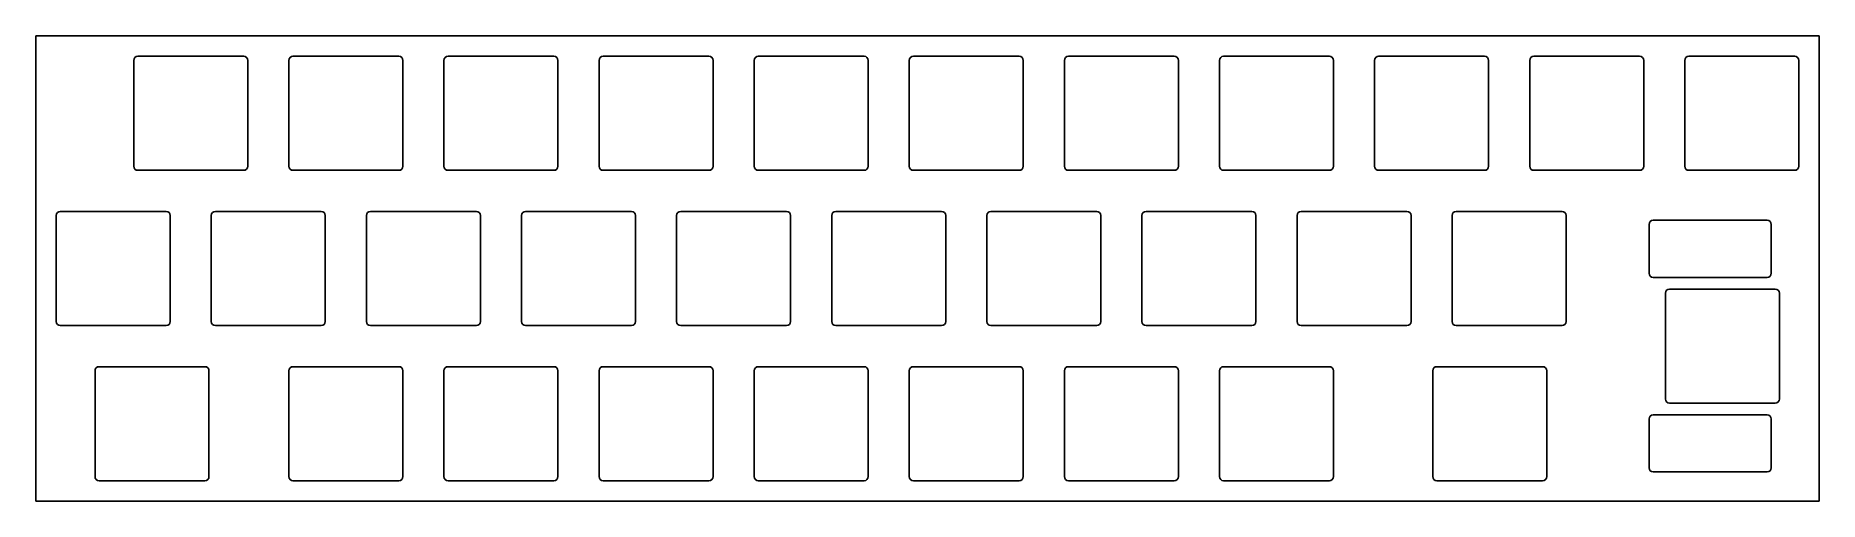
# Model space of a CAD drawing. Extents: x 0 to 219, y -57 to 0.
import ezdxf

# ---------------------------------------------------------------- set-up
doc = ezdxf.new("R2010")
doc.units = 0
doc.layers.get('0').update_dxf_attribs({"linetype": 'continuous'})

msp = doc.modelspace()

# ---------------------------------------------------------------- linework, layer by layer
at = {"color": 0}
for p, q in [((0, 0), (219.075, 0)), ((0, 0), (0, -57.15)), ((219.075, 0), (219.075, -57.15)), ((12.05, -3.025), (12.05, -16.025)), ((12.55, -2.525), (25.55, -2.525)), ((26.05, -3.025), (26.05, -16.025)), ((31.1, -3.025), (31.1, -16.025)), ((31.6, -2.525), (44.6, -2.525)), ((45.1, -3.025), (45.1, -16.025)), ((50.15, -3.025), (50.15, -16.025)), ((50.65, -2.525), (63.65, -2.525)), ((64.15, -3.025), (64.15, -16.025)), ((69.2, -3.025), (69.2, -16.025)), ((69.7, -2.525), (82.7, -2.525)), ((83.2, -3.025), (83.2, -16.025)), ((88.25, -3.025), (88.25, -16.025)), ((88.75, -2.525), (101.75, -2.525)), ((102.25, -3.025), (102.25, -16.025)), ((107.3, -3.025), (107.3, -16.025)), ((107.8, -2.525), (120.8, -2.525)), ((121.3, -3.025), (121.3, -16.025)), ((126.35, -3.025), (126.35, -16.025)), ((126.85, -2.525), (139.85, -2.525)), ((140.35, -3.025), (140.35, -16.025)), ((145.4, -3.025), (145.4, -16.025)), ((145.9, -2.525), (158.9, -2.525)), ((159.4, -3.025), (159.4, -16.025)), ((164.45, -3.025), (164.45, -16.025)), ((164.95, -2.525), (177.95, -2.525)), ((178.45, -3.025), (178.45, -16.025)), ((183.5, -3.025), (183.5, -16.025)), ((184, -2.525), (197, -2.525)), ((197.5, -3.025), (197.5, -16.025)), ((202.55, -3.025), (202.55, -16.025)), ((203.05, -2.525), (216.05, -2.525)), ((216.55, -3.025), (216.55, -16.025)), ((12.55, -16.525), (25.55, -16.525)), ((31.6, -16.525), (44.6, -16.525)), ((50.65, -16.525), (63.65, -16.525)), ((69.7, -16.525), (82.7, -16.525)), ((88.75, -16.525), (101.75, -16.525)), ((107.8, -16.525), (120.8, -16.525)), ((126.85, -16.525), (139.85, -16.525)), ((145.9, -16.525), (158.9, -16.525)), ((164.95, -16.525), (177.95, -16.525)), ((184, -16.525), (197, -16.525)), ((203.05, -16.525), (216.05, -16.525)), ((3.025, -21.575), (16.025, -21.575)), ((22.075, -21.575), (35.075, -21.575)), ((41.125, -21.575), (54.125, -21.575)), ((60.175, -21.575), (73.175, -21.575)), ((79.225, -21.575), (92.225, -21.575)), ((98.275, -21.575), (111.275, -21.575)), ((117.325, -21.575), (130.325, -21.575)), ((136.375, -21.575), (149.375, -21.575)), ((155.425, -21.575), (168.425, -21.575)), ((174.475, -21.575), (187.475, -21.575)), ((2.525, -22.075), (2.525, -35.075)), ((16.525, -22.075), (16.525, -35.075)), ((21.575, -22.075), (21.575, -35.075)), ((35.575, -22.075), (35.575, -35.075)), ((40.625, -22.075), (40.625, -35.075)), ((54.625, -22.075), (54.625, -35.075)), ((59.675, -22.075), (59.675, -35.075)), ((73.675, -22.075), (73.675, -35.075)), ((78.725, -22.075), (78.725, -35.075)), ((92.725, -22.075), (92.725, -35.075)), ((97.775, -22.075), (97.775, -35.075)), ((111.775, -22.075), (111.775, -35.075)), ((116.825, -22.075), (116.825, -35.075)), ((130.825, -22.075), (130.825, -35.075)), ((135.875, -22.075), (135.875, -35.075)), ((149.875, -22.075), (149.875, -35.075)), ((154.925, -22.075), (154.925, -35.075)), ((168.925, -22.075), (168.925, -35.075)), ((173.975, -22.075), (173.975, -35.075)), ((187.975, -22.075), (187.975, -35.075)), ((198.16875, -23.162), (198.16875, -29.162)), ((212.66875, -22.662), (198.66875, -22.662)), ((213.16875, -23.162), (213.16875, -29.162)), ((212.66875, -29.662), (198.66875, -29.662)), ((200.16875, -31.6), (200.16875, -44.6)), ((213.66875, -31.1), (200.66875, -31.1)), ((214.16875, -31.6), (214.16875, -44.6)), ((3.025, -35.575), (16.025, -35.575)), ((22.075, -35.575), (35.075, -35.575)), ((41.125, -35.575), (54.125, -35.575)), ((60.175, -35.575), (73.175, -35.575)), ((79.225, -35.575), (92.225, -35.575)), ((98.275, -35.575), (111.275, -35.575)), ((117.325, -35.575), (130.325, -35.575)), ((136.375, -35.575), (149.375, -35.575)), ((155.425, -35.575), (168.425, -35.575)), ((174.475, -35.575), (187.475, -35.575)), ((7.2875, -41.125), (7.2875, -54.125)), ((7.7875, -40.625), (20.7875, -40.625)), ((21.2875, -41.125), (21.2875, -54.125)), ((31.1, -41.125), (31.1, -54.125)), ((31.6, -40.625), (44.6, -40.625)), ((45.1, -41.125), (45.1, -54.125)), ((50.15, -41.125), (50.15, -54.125)), ((50.65, -40.625), (63.65, -40.625)), ((64.15, -41.125), (64.15, -54.125)), ((69.2, -41.125), (69.2, -54.125)), ((69.7, -40.625), (82.7, -40.625)), ((83.2, -41.125), (83.2, -54.125)), ((88.25, -41.125), (88.25, -54.125)), ((88.75, -40.625), (101.75, -40.625)), ((102.25, -41.125), (102.25, -54.125)), ((107.3, -41.125), (107.3, -54.125)), ((107.8, -40.625), (120.8, -40.625)), ((121.3, -41.125), (121.3, -54.125)), ((126.35, -41.125), (126.35, -54.125)), ((126.85, -40.625), (139.85, -40.625)), ((140.35, -41.125), (140.35, -54.125)), ((145.4, -41.125), (145.4, -54.125)), ((145.9, -40.625), (158.9, -40.625)), ((159.4, -41.125), (159.4, -54.125)), ((171.59375, -41.125), (171.59375, -54.125)), ((172.09375, -40.625), (185.09375, -40.625)), ((185.59375, -41.125), (185.59375, -54.125)), ((213.66875, -45.1), (200.66875, -45.1)), ((198.16875, -47.038), (198.16875, -53.038)), ((212.66875, -46.538), (198.66875, -46.538)), ((213.16875, -47.038), (213.16875, -53.038)), ((7.7875, -54.625), (20.7875, -54.625)), ((31.6, -54.625), (44.6, -54.625)), ((50.65, -54.625), (63.65, -54.625)), ((69.7, -54.625), (82.7, -54.625)), ((88.75, -54.625), (101.75, -54.625)), ((107.8, -54.625), (120.8, -54.625)), ((126.85, -54.625), (139.85, -54.625)), ((145.9, -54.625), (158.9, -54.625)), ((172.09375, -54.625), (185.09375, -54.625)), ((212.66875, -53.538), (198.66875, -53.538)), ((0, -57.15), (219.075, -57.15))]:
    msp.add_line(p, q, dxfattribs=at)
for centre, start, end in [((12.55, -3.025), 90, -180), ((25.55, -3.025), 0, 90), ((31.6, -3.025), 90, -180), ((44.6, -3.025), 0, 90), ((50.65, -3.025), 90, -180), ((63.65, -3.025), 0, 90), ((69.7, -3.025), 90, -180), ((82.7, -3.025), 0, 90), ((88.75, -3.025), 90, -180), ((101.75, -3.025), 0, 90), ((107.8, -3.025), 90, -180), ((120.8, -3.025), 0, 90), ((126.85, -3.025), 90, -180), ((139.85, -3.025), 0, 90), ((145.9, -3.025), 90, -180), ((158.9, -3.025), 0, 90), ((164.95, -3.025), 90, -180), ((177.95, -3.025), 0, 90), ((184, -3.025), 90, -180), ((197, -3.025), 0, 90), ((203.05, -3.025), 90, -180), ((216.05, -3.025), 0, 90), ((12.55, -16.025), -180, -90), ((25.55, -16.025), -90, 0), ((31.6, -16.025), -180, -90), ((44.6, -16.025), -90, 0), ((50.65, -16.025), -180, -90), ((63.65, -16.025), -90, 0), ((69.7, -16.025), -180, -90), ((82.7, -16.025), -90, 0), ((88.75, -16.025), -180, -90), ((101.75, -16.025), -90, 0), ((107.8, -16.025), -180, -90), ((120.8, -16.025), -90, 0), ((126.85, -16.025), -180, -90), ((139.85, -16.025), -90, 0), ((145.9, -16.025), -180, -90), ((158.9, -16.025), -90, 0), ((164.95, -16.025), -180, -90), ((177.95, -16.025), -90, 0), ((184, -16.025), -180, -90), ((197, -16.025), -90, 0), ((203.05, -16.025), -180, -90), ((216.05, -16.025), -90, 0), ((3.025, -22.075), 90, -180), ((16.025, -22.075), 0, 90), ((22.075, -22.075), 90, -180), ((35.075, -22.075), 0, 90), ((41.125, -22.075), 90, -180), ((54.125, -22.075), 0, 90), ((60.175, -22.075), 90, -180), ((73.175, -22.075), 0, 90), ((79.225, -22.075), 90, -180), ((92.225, -22.075), 0, 90), ((98.275, -22.075), 90, -180), ((111.275, -22.075), 0, 90), ((117.325, -22.075), 90, -180), ((130.325, -22.075), 0, 90), ((136.375, -22.075), 90, -180), ((149.375, -22.075), 0, 90), ((155.425, -22.075), 90, -180), ((168.425, -22.075), 0, 90), ((174.475, -22.075), 90, -180), ((187.475, -22.075), 0, 90), ((198.66875, -23.162), 90, -180), ((212.66875, -23.162), 0, 90), ((198.66875, -29.162), -180, -90), ((212.66875, -29.162), -90, 0), ((200.66875, -31.6), 90, -180), ((213.66875, -31.6), 0, 90), ((3.025, -35.075), -180, -90), ((16.025, -35.075), -90, 0), ((22.075, -35.075), -180, -90), ((35.075, -35.075), -90, 0), ((41.125, -35.075), -180, -90), ((54.125, -35.075), -90, 0), ((60.175, -35.075), -180, -90), ((73.175, -35.075), -90, 0), ((79.225, -35.075), -180, -90), ((92.225, -35.075), -90, 0), ((98.275, -35.075), -180, -90), ((111.275, -35.075), -90, 0), ((117.325, -35.075), -180, -90), ((130.325, -35.075), -90, 0), ((136.375, -35.075), -180, -90), ((149.375, -35.075), -90, 0), ((155.425, -35.075), -180, -90), ((168.425, -35.075), -90, 0), ((174.475, -35.075), -180, -90), ((187.475, -35.075), -90, 0), ((7.7875, -41.125), 90, -180), ((20.7875, -41.125), 0, 90), ((31.6, -41.125), 90, -180), ((44.6, -41.125), 0, 90), ((50.65, -41.125), 90, -180), ((63.65, -41.125), 0, 90), ((69.7, -41.125), 90, -180), ((82.7, -41.125), 0, 90), ((88.75, -41.125), 90, -180), ((101.75, -41.125), 0, 90), ((107.8, -41.125), 90, -180), ((120.8, -41.125), 0, 90), ((126.85, -41.125), 90, -180), ((139.85, -41.125), 0, 90), ((145.9, -41.125), 90, -180), ((158.9, -41.125), 0, 90), ((172.09375, -41.125), 90, -180), ((185.09375, -41.125), 0, 90), ((200.66875, -44.6), -180, -90), ((213.66875, -44.6), -90, 0), ((198.66875, -47.038), 90, -180), ((212.66875, -47.038), 0, 90), ((7.7875, -54.125), -180, -90), ((20.7875, -54.125), -90, 0), ((31.6, -54.125), -180, -90), ((44.6, -54.125), -90, 0), ((50.65, -54.125), -180, -90), ((63.65, -54.125), -90, 0), ((69.7, -54.125), -180, -90), ((82.7, -54.125), -90, 0), ((88.75, -54.125), -180, -90), ((101.75, -54.125), -90, 0), ((107.8, -54.125), -180, -90), ((120.8, -54.125), -90, 0), ((126.85, -54.125), -180, -90), ((139.85, -54.125), -90, 0), ((145.9, -54.125), -180, -90), ((158.9, -54.125), -90, 0), ((172.09375, -54.125), -180, -90), ((185.09375, -54.125), -90, 0), ((198.66875, -53.038), -180, -90), ((212.66875, -53.038), -90, 0)]:
    msp.add_arc(centre, 0.5, start, end, dxfattribs=at)

doc.saveas('drawing.dxf')
